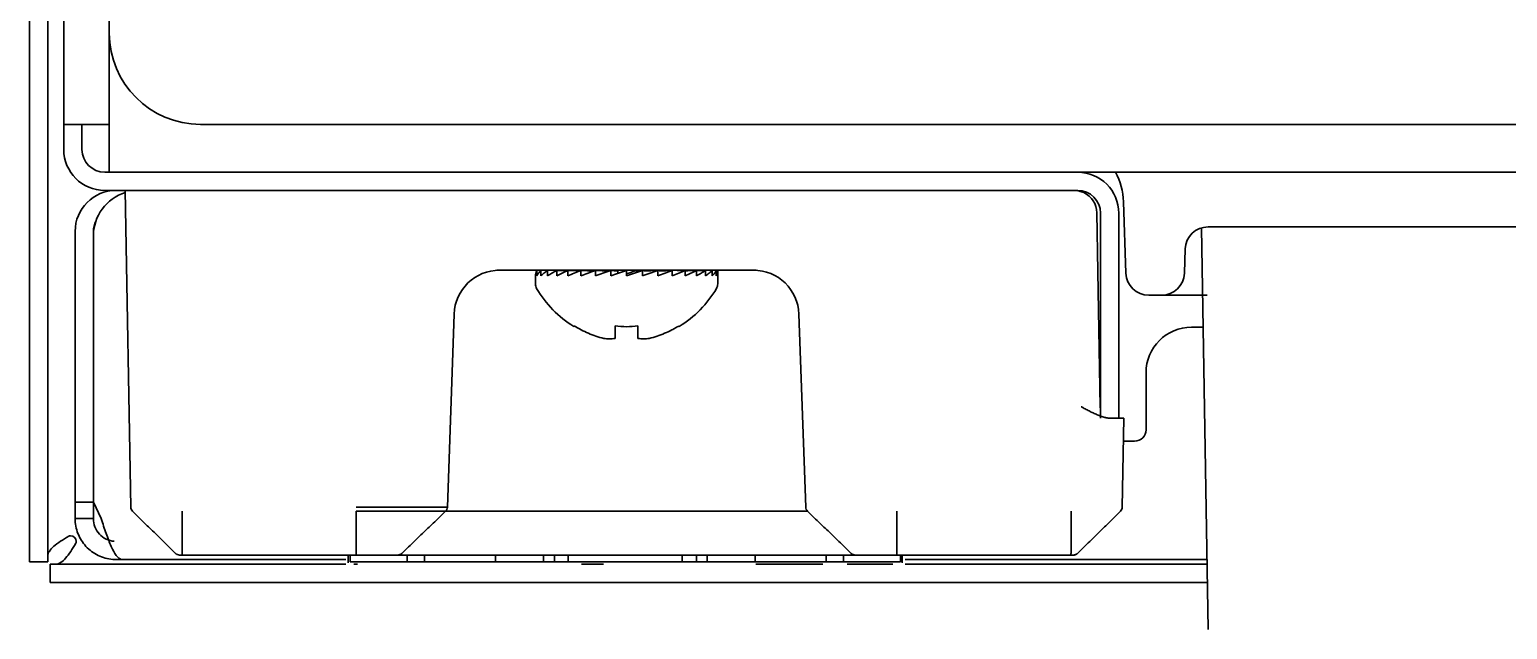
# Model space of a CAD drawing. Header units: inches. Extents: x 786 to 5755, y -850 to 3635.
# Drawn here: x 3394.2 to 3459.1, y 2462.9 to 2489.2 of the extents above; entities that cross this region are included whole.
import ezdxf

# ---------------------------------------------------------------- set-up
doc = ezdxf.new("R2010")
doc.units = ezdxf.units.IN
doc.layers.add('1', color=7, linetype='Continuous', true_color=0xffffff)

msp = doc.modelspace()

# ---------------------------------------------------------------- linework, layer by layer
at = {"layer": '1', "color": 7, "linetype": 'Continuous', "lineweight": 35}
for p, q in [((3395.74, 2485.051), (3395.74, 3463.901)), ((3397.74, 2576.56), (3397.74, 2484.751)), ((3397.74, 2489.051), (3397.74, 2575.052)), ((3394.24, 2541.01), (3394.24, 2467.851)), ((3395.04, 2539.283), (3395.04, 2467.851)), ((3395.74, 2483.951), (3395.74, 2485.051)), ((3397.54, 2485.051), (3395.74, 2485.051)), ((3396.54, 2483.951), (3396.54, 2485.051)), ((3397.74, 2485.051), (3397.54, 2485.051)), ((3460.74, 2485.051), (3401.74, 2485.051)), ((3397.74, 2484.751), (3397.74, 2482.951)), ((3397.54, 2482.951), (3397.74, 2482.951)), ((4253.74, 2482.951), (3397.74, 2482.951)), ((3397.54, 2482.151), (3440.24, 2482.151)), ((3398.682, 2468.253), (3398.44, 2482.151)), ((3442.356, 2478.516), (3442.247, 2481.656)), ((3441.082, 2481.168), (3441.127, 2478.595)), ((3441.24, 2481.151), (3441.24, 2474.151)), ((3442.04, 2481.151), (3442.04, 2474.151)), ((3396.24, 2468.478), (3396.24, 2480.351)), ((3397.04, 2468.478), (3397.04, 2480.351)), ((3445.666, 2480.506), (3445.973, 2462.888)), ((3525.66, 2480.551), (3445.96, 2480.551)), ((3397.042, 2468.478), (3397.042, 2480.151)), ((3444.961, 2479.586), (3444.924, 2478.516)), ((3426.133, 2478.651), (3414.747, 2478.651)), ((3416.44, 2478.401), (3416.44, 2478.051)), ((3416.501, 2478.401), (3416.501, 2478.634)), ((3416.681, 2478.401), (3416.681, 2478.634)), ((3416.976, 2478.401), (3416.976, 2478.634)), ((3417.376, 2478.401), (3417.376, 2478.634)), ((3417.869, 2478.401), (3417.869, 2478.634)), ((3418.206, 2478.63), (3418.206, 2478.651)), ((3418.24, 2478.629), (3418.24, 2478.651)), ((3418.273, 2478.629), (3418.273, 2478.651)), ((3418.341, 2478.628), (3418.341, 2478.651)), ((3418.373, 2478.627), (3418.373, 2478.651)), ((3418.44, 2478.401), (3418.44, 2478.634)), ((3418.505, 2478.633), (3418.505, 2478.651)), ((3418.535, 2478.633), (3418.535, 2478.651)), ((3418.729, 2478.629), (3418.729, 2478.651)), ((3418.755, 2478.629), (3418.755, 2478.651)), ((3419.004, 2478.624), (3419.004, 2478.651)), ((3419.026, 2478.624), (3419.026, 2478.651)), ((3419.072, 2478.401), (3419.072, 2478.634)), ((3419.323, 2478.628), (3419.323, 2478.651)), ((3419.34, 2478.627), (3419.34, 2478.651)), ((3419.676, 2478.618), (3419.676, 2478.651)), ((3419.745, 2478.401), (3419.745, 2478.634)), ((3420.052, 2478.618), (3420.052, 2478.651)), ((3420.058, 2478.501), (3420.058, 2478.651)), ((3420.44, 2478.401), (3420.44, 2478.634)), ((3420.828, 2478.618), (3420.828, 2478.651)), ((3421.134, 2478.401), (3421.134, 2478.634)), ((3421.204, 2478.618), (3421.204, 2478.651)), ((3421.557, 2478.628), (3421.557, 2478.651)), ((3421.808, 2478.401), (3421.808, 2478.634)), ((3421.876, 2478.624), (3421.876, 2478.651)), ((3422.151, 2478.629), (3422.151, 2478.651)), ((3422.374, 2478.633), (3422.374, 2478.651)), ((3422.44, 2478.401), (3422.44, 2478.634)), ((3422.539, 2478.628), (3422.539, 2478.651)), ((3422.64, 2478.629), (3422.64, 2478.651)), ((3422.674, 2478.63), (3422.674, 2478.651)), ((3423.011, 2478.401), (3423.011, 2478.634)), ((3423.504, 2478.401), (3423.504, 2478.634)), ((3423.904, 2478.401), (3423.904, 2478.634)), ((3424.199, 2478.401), (3424.199, 2478.634)), ((3424.379, 2478.401), (3424.379, 2478.634)), ((3424.44, 2478.401), (3424.44, 2478.634)), ((3424.44, 2478.051), (3424.44, 2478.401)), ((3441.127, 2478.595), (3441.231, 2472.642)), ((3443.924, 2477.551), (3443.356, 2477.551)), ((3445.923, 2477.551), (3443.924, 2477.551)), ((3412.872, 2476.721), (3412.577, 2468.251)), ((3428.303, 2468.251), (3428.007, 2476.721)), ((3418.14, 2476.173), (3418.14, 2476.206)), ((3422.74, 2476.206), (3422.74, 2476.173)), ((3445.742, 2476.151), (3445.24, 2476.151)), ((3441.24, 2472.151), (3441.24, 2474.151)), ((3442.04, 2474.151), (3442.04, 2472.151)), ((3443.24, 2474.151), (3443.24, 2471.651)), ((3441.24, 2472.558), (3441.231, 2472.642)), ((3442.265, 2472.151), (3441.712, 2472.151)), ((3442.265, 2472.151), (3442.197, 2468.253)), ((3442.74, 2471.151), (3442.248, 2471.151)), ((3397.04, 2468.478), (3396.24, 2468.478)), ((3396.24, 2467.751), (3396.24, 2468.478)), ((3397.04, 2467.751), (3397.04, 2468.478)), ((3397.042, 2468.478), (3397.381, 2467.751)), ((3428.379, 2468.079), (3412.5, 2468.079)), ((3394.24, 2465.851), (3394.24, 2467.851)), ((3395.04, 2467.851), (3395.04, 2465.851)), ((3408.573, 2466.151), (3400.934, 2466.151)), ((3408.229, 2466.151), (3408.229, 2465.813)), ((3408.313, 2465.851), (3408.313, 2466.151)), ((3430.477, 2466.151), (3410.402, 2466.151)), ((3410.813, 2465.851), (3410.813, 2466.151)), ((3411.58, 2465.851), (3411.58, 2466.151)), ((3414.693, 2465.851), (3414.693, 2466.151)), ((3416.802, 2465.851), (3416.802, 2466.151)), ((3417.272, 2465.851), (3417.272, 2466.151)), ((3417.884, 2465.851), (3417.884, 2466.151)), ((3422.883, 2465.851), (3422.883, 2466.151)), ((3423.508, 2465.851), (3423.508, 2466.151)), ((3423.978, 2465.851), (3423.978, 2466.151)), ((3426.087, 2465.851), (3426.087, 2466.151)), ((3429.198, 2465.851), (3429.198, 2466.151)), ((3429.967, 2465.851), (3429.967, 2466.151)), ((3432.307, 2466.223), (3432.307, 2466.151)), ((3439.936, 2466.151), (3432.307, 2466.151)), ((3432.467, 2465.851), (3432.467, 2466.151)), ((3432.543, 2465.813), (3432.543, 2466.151)), ((3439.936, 2466.222), (3439.936, 2466.151)), ((3395.04, 2465.851), (3394.24, 2465.851)), ((3395.14, 2465.751), (3397.14, 2465.751)), ((3395.14, 2464.951), (3395.14, 2465.751)), ((3397.14, 2465.751), (3408.123, 2465.751)), ((3398.04, 2465.951), (3398.29, 2465.951)), ((3398.29, 2465.951), (3398.266, 2465.957)), ((3408.121, 2465.951), (3398.29, 2465.951)), ((3408.471, 2465.751), (3408.632, 2465.751)), ((3418.463, 2465.751), (3419.427, 2465.751)), ((3426.111, 2465.751), (3429.057, 2465.751)), ((3430.129, 2465.751), (3432.124, 2465.751)), ((3445.924, 2465.951), (3432.673, 2465.951)), ((3432.673, 2465.751), (3445.933, 2465.751)), ((3397.14, 2464.951), (3395.14, 2464.951)), ((3397.14, 2464.951), (3445.947, 2464.951))]:
    msp.add_line(p, q, dxfattribs=at)
for centre, radius, start, end in [((3401.74, 2489.051), 4, 180, 270), ((3397.54, 2483.951), 1.8, 180, 270), ((3397.54, 2483.951), 1, 180, 270), ((3440.24, 2481.151), 1.8, 0, 90), ((3439.248, 2481.551), 3, 2, 27.81838), ((3398.04, 2480.351), 1.8, 90, 180), ((3399.042, 2480.151), 2, 107.46984, 180), ((3440.24, 2481.151), 1, 0, 90), ((3440.083, 2481.151), 1, 1, 64.69899), ((3398.04, 2480.351), 1, 151.87922, 180), ((3445.96, 2479.551), 1, 90, 178), ((3414.871, 2476.651), 2, 90, 178), ((3426.008, 2476.651), 2, 2, 90), ((3443.356, 2478.551), 1, 182, 270), ((3443.924, 2478.551), 1, 270, 358), ((3416.84, 2478.051), 0.4, 180, 210.30118), ((3420.639, 2480.271), 4.8, 210.30118, 238.41865), ((3420.241, 2480.271), 4.8, 301.58373, 329.69882), ((3424.04, 2478.051), 0.4, 329.69882, 0), ((3420.44, 2479.953), 3.78, 262.39595, 269.99653), ((3420.44, 2479.953), 3.78, 270.00345, 277.60407), ((3445.24, 2474.151), 2, 90, 180), ((3442.74, 2471.651), 0.5, 270, 0), ((3396.04, 2466.751), 0.25, 0, 90)]:
    msp.add_arc(centre, radius, start, end, dxfattribs=at)
for centre, major_axis, ratio, start_param, end_param in [((3440.04, 2480.951), (1.2, -0.008), 0.999974, 1.556314, 1.577146), ((3463.56, 2448.899), (152.847, -10.944), 0.181225, 1.887325, 1.890706), ((3456.602, 2448.915), (128.204, -11.093), 0.215461, 1.892438, 1.896296), ((3448.578, 2448.905), (99.71, -11.456), 0.275645, 1.903434, 1.90936), ((3439.688, 2448.904), (68.059, -12.588), 0.396513, 1.941645, 1.950916), ((3430.208, 2448.916), (31.695, -20.902), 0.668622, 2.283675, 2.292949), ((3429.398, 2452.15), (-28.837, -4.995), 0.949656, 4.846977, 4.860829), ((3410.669, 2448.911), (-31.697, -20.908), 0.66863, 3.990124, 3.999397), ((3401.193, 2448.907), (-68.055, -12.587), 0.396499, 4.33229, 4.341562), ((3392.303, 2448.907), (-99.707, -11.455), 0.27564, 4.373834, 4.37976), ((3384.275, 2448.912), (-128.211, -11.094), 0.215469, 4.386875, 4.389632), ((3377.321, 2448.9), (-152.843, -10.943), 0.181222, 4.392486, 4.395868), ((3371.703, 2448.905), (-172.78, -10.86), 0.160465, 4.395399, 4.397826)]:
    msp.add_ellipse(centre, major_axis=major_axis, ratio=ratio, start_param=start_param, end_param=end_param, dxfattribs=at)
for points, knots in [([(3440.065, 2482.151), (3440.105, 2482.15), (3440.144, 2482.147), (3440.221, 2482.138), (3440.26, 2482.131), (3440.316, 2482.119), (3440.335, 2482.114), (3440.371, 2482.104), (3440.39, 2482.099), (3440.443, 2482.082), (3440.477, 2482.069), (3440.51, 2482.055)], [0, 0, 0, 0, 0.25, 0.25, 0.5, 0.5, 0.625, 0.625, 0.75, 0.75, 1, 1, 1, 1]), ([(3418.14, 2476.206), (3418.343, 2476.081), (3418.553, 2475.974), (3418.877, 2475.836), (3418.987, 2475.794), (3419.211, 2475.718), (3419.325, 2475.685), (3419.44, 2475.655)], [0, 0, 0, 0, 0.5, 0.5, 0.75, 0.75, 1, 1, 1, 1]), ([(3419.94, 2475.655), (3419.94, 2475.684), (3419.94, 2475.718), (3419.94, 2475.793), (3419.94, 2475.835), (3419.94, 2475.927), (3419.94, 2475.977), (3419.94, 2476.059), (3419.94, 2476.087), (3419.94, 2476.145), (3419.94, 2476.175), (3419.94, 2476.206)], [0, 0, 0, 0, 0.25, 0.25, 0.5, 0.5, 0.75, 0.75, 0.875, 0.875, 1, 1, 1, 1]), ([(3420.94, 2476.206), (3420.94, 2476.081), (3420.94, 2475.974), (3420.94, 2475.836), (3420.94, 2475.794), (3420.94, 2475.718), (3420.94, 2475.685), (3420.94, 2475.655)], [0, 0, 0, 0, 0.5, 0.5, 0.75, 0.75, 1, 1, 1, 1]), ([(3421.44, 2475.655), (3421.555, 2475.684), (3421.668, 2475.718), (3421.891, 2475.793), (3422.001, 2475.835), (3422.218, 2475.927), (3422.325, 2475.977), (3422.483, 2476.059), (3422.535, 2476.087), (3422.638, 2476.145), (3422.689, 2476.175), (3422.74, 2476.206)], [0, 0, 0, 0, 0.25, 0.25, 0.5, 0.5, 0.75, 0.75, 0.875, 0.875, 1, 1, 1, 1]), ([(3441.712, 2472.151), (3441.667, 2472.151), (3441.62, 2472.155), (3441.522, 2472.17), (3441.471, 2472.18), (3441.406, 2472.198), (3441.392, 2472.201), (3441.366, 2472.209), (3441.352, 2472.213), (3441.312, 2472.226), (3441.285, 2472.235), (3441.203, 2472.264), (3441.148, 2472.286), (3441.036, 2472.333), (3440.98, 2472.359), (3440.894, 2472.4), (3440.865, 2472.414), (3440.808, 2472.443), (3440.778, 2472.458), (3440.691, 2472.503), (3440.632, 2472.534), (3440.544, 2472.581), (3440.5, 2472.605), (3440.455, 2472.629), (3440.425, 2472.645), (3440.41, 2472.653), (3440.395, 2472.661)], [0, 0, 0, 0, 0.125, 0.125, 0.25, 0.25, 0.28125, 0.28125, 0.3125, 0.3125, 0.375, 0.375, 0.5, 0.5, 0.625, 0.625, 0.6875, 0.6875, 0.75, 0.75, 0.875, 0.875, 0.9375, 0.96875, 0.96875, 1, 1, 1, 1]), ([(3398.682, 2468.253), (3398.683, 2468.22), (3398.69, 2468.188), (3398.715, 2468.129), (3398.734, 2468.102), (3398.757, 2468.079)], [0, 0, 0, 0, 0.5, 0.5, 1, 1, 1, 1]), ([(3412.5, 2468.079), (3412.5, 2468.08), (3412.499, 2468.08), (3412.493, 2468.08), (3412.488, 2468.08), (3412.478, 2468.08), (3412.475, 2468.08), (3412.467, 2468.08), (3412.463, 2468.079), (3412.453, 2468.079), (3412.448, 2468.079), (3412.437, 2468.079), (3412.432, 2468.08), (3412.419, 2468.08), (3412.413, 2468.079), (3412.399, 2468.079), (3412.391, 2468.079), (3412.368, 2468.079), (3412.351, 2468.079), (3412.323, 2468.08), (3412.314, 2468.08), (3412.294, 2468.08), (3412.283, 2468.08), (3412.251, 2468.08), (3412.228, 2468.08), (3412.178, 2468.08), (3412.152, 2468.079), (3412.111, 2468.08), (3412.097, 2468.08), (3412.075, 2468.079), (3412.067, 2468.079), (3412.058, 2468.08), (3412.056, 2468.08), (3412.053, 2468.08), (3412.051, 2468.079), (3412.045, 2468.079), (3412.041, 2468.079), (3412.03, 2468.08), (3412.022, 2468.08), (3412.007, 2468.08), (3411.999, 2468.08), (3411.975, 2468.08), (3411.959, 2468.08), (3411.925, 2468.08), (3411.908, 2468.08), (3411.874, 2468.08), (3411.856, 2468.08), (3411.82, 2468.08), (3411.802, 2468.08), (3411.765, 2468.079), (3411.746, 2468.079), (3411.688, 2468.079), (3411.649, 2468.078), (3411.567, 2468.078), (3411.525, 2468.078), (3411.438, 2468.079), (3411.393, 2468.079), (3411.325, 2468.08), (3411.302, 2468.08), (3411.255, 2468.08), (3411.231, 2468.08), (3411.183, 2468.08), (3411.159, 2468.08), (3411.11, 2468.08), (3411.085, 2468.08), (3411.036, 2468.079), (3411.011, 2468.079), (3410.96, 2468.079), (3410.935, 2468.079), (3410.858, 2468.079), (3410.805, 2468.079), (3410.726, 2468.079), (3410.699, 2468.079), (3410.645, 2468.08), (3410.618, 2468.08), (3410.536, 2468.08), (3410.481, 2468.08), (3410.312, 2468.08), (3410.196, 2468.079), (3410.046, 2468.079), (3410.016, 2468.079), (3409.956, 2468.079), (3409.926, 2468.079), (3409.835, 2468.079), (3409.775, 2468.079), (3409.652, 2468.079), (3409.59, 2468.079), (3409.497, 2468.079), (3409.466, 2468.079), (3409.404, 2468.079), (3409.373, 2468.079), (3409.278, 2468.079), (3409.215, 2468.079), (3409.088, 2468.079), (3409.024, 2468.079), (3408.831, 2468.079), (3408.702, 2468.079), (3408.573, 2468.079)], [0, 0, 0, 0, 0.029864, 0.029864, 0.061159, 0.061159, 0.076806, 0.076806, 0.092454, 0.092454, 0.108101, 0.108101, 0.123748, 0.123748, 0.139396, 0.139396, 0.155043, 0.155043, 0.186338, 0.186338, 0.201985, 0.201985, 0.217633, 0.217633, 0.248927, 0.248927, 0.280222, 0.280222, 0.295869, 0.295869, 0.303693, 0.303693, 0.305649, 0.305649, 0.307605, 0.307605, 0.311517, 0.311517, 0.31934, 0.31934, 0.327164, 0.327164, 0.342811, 0.342811, 0.358459, 0.358459, 0.374106, 0.374106, 0.389753, 0.389753, 0.405401, 0.405401, 0.436695, 0.436695, 0.46799, 0.46799, 0.499285, 0.499285, 0.514932, 0.514932, 0.53058, 0.53058, 0.546227, 0.546227, 0.561874, 0.561874, 0.577522, 0.577522, 0.593169, 0.593169, 0.624464, 0.624464, 0.640111, 0.640111, 0.655758, 0.655758, 0.687053, 0.687053, 0.749642, 0.749642, 0.76529, 0.76529, 0.780937, 0.780937, 0.812232, 0.812232, 0.843527, 0.843527, 0.859174, 0.859174, 0.874821, 0.874821, 0.906116, 0.906116, 0.937411, 0.937411, 1, 1, 1, 1]), ([(3408.577, 2468.253), (3408.643, 2468.253), (3408.708, 2468.253), (3408.84, 2468.252), (3408.905, 2468.252), (3409.037, 2468.252), (3409.102, 2468.252), (3409.231, 2468.252), (3409.295, 2468.252), (3409.423, 2468.252), (3409.487, 2468.252), (3409.613, 2468.252), (3409.676, 2468.252), (3409.801, 2468.252), (3409.863, 2468.252), (3409.956, 2468.252), (3409.986, 2468.252), (3410.048, 2468.251), (3410.078, 2468.251), (3410.23, 2468.251), (3410.348, 2468.252), (3410.521, 2468.251), (3410.577, 2468.251), (3410.661, 2468.251), (3410.688, 2468.251), (3410.743, 2468.251), (3410.77, 2468.251), (3410.852, 2468.251), (3410.905, 2468.25), (3410.983, 2468.25), (3411.009, 2468.25), (3411.061, 2468.251), (3411.086, 2468.251), (3411.137, 2468.251), (3411.162, 2468.251), (3411.212, 2468.251), (3411.237, 2468.251), (3411.285, 2468.251), (3411.31, 2468.251), (3411.357, 2468.25), (3411.381, 2468.25), (3411.451, 2468.25), (3411.496, 2468.25), (3411.584, 2468.249), (3411.627, 2468.249), (3411.711, 2468.249), (3411.751, 2468.249), (3411.81, 2468.25), (3411.829, 2468.25), (3411.867, 2468.25), (3411.885, 2468.25), (3411.922, 2468.25), (3411.94, 2468.25), (3411.975, 2468.25), (3411.992, 2468.25), (3412.026, 2468.25), (3412.043, 2468.25), (3412.067, 2468.25), (3412.075, 2468.25), (3412.091, 2468.25), (3412.099, 2468.25), (3412.11, 2468.25), (3412.114, 2468.25), (3412.122, 2468.25), (3412.126, 2468.25), (3412.137, 2468.25), (3412.144, 2468.25), (3412.167, 2468.25), (3412.181, 2468.25), (3412.223, 2468.25), (3412.25, 2468.25), (3412.287, 2468.25), (3412.3, 2468.25), (3412.323, 2468.25), (3412.335, 2468.25), (3412.356, 2468.25), (3412.367, 2468.25), (3412.387, 2468.25), (3412.397, 2468.25), (3412.425, 2468.25), (3412.443, 2468.25), (3412.466, 2468.25), (3412.474, 2468.25), (3412.488, 2468.25), (3412.494, 2468.25), (3412.507, 2468.25), (3412.513, 2468.25), (3412.524, 2468.25), (3412.529, 2468.25), (3412.538, 2468.25), (3412.543, 2468.25), (3412.551, 2468.25), (3412.554, 2468.25), (3412.564, 2468.251), (3412.569, 2468.251), (3412.575, 2468.251), (3412.577, 2468.251), (3412.577, 2468.251)], [0, 0, 0, 0, 0.031297, 0.031297, 0.062594, 0.062594, 0.093891, 0.093891, 0.125188, 0.125188, 0.156485, 0.156485, 0.187782, 0.187782, 0.219079, 0.219079, 0.234727, 0.234727, 0.250376, 0.250376, 0.31297, 0.31297, 0.344267, 0.344267, 0.359915, 0.359915, 0.375563, 0.375563, 0.40686, 0.40686, 0.422509, 0.422509, 0.438157, 0.438157, 0.453806, 0.453806, 0.469454, 0.469454, 0.485103, 0.485103, 0.500751, 0.500751, 0.532048, 0.532048, 0.563345, 0.563345, 0.594642, 0.594642, 0.610291, 0.610291, 0.625939, 0.625939, 0.641588, 0.641588, 0.657236, 0.657236, 0.672885, 0.672885, 0.680709, 0.680709, 0.688533, 0.688533, 0.692445, 0.692445, 0.696357, 0.696357, 0.704181, 0.704181, 0.71983, 0.71983, 0.751127, 0.751127, 0.766775, 0.766775, 0.782424, 0.782424, 0.798072, 0.798072, 0.813721, 0.813721, 0.845018, 0.845018, 0.860666, 0.860666, 0.876315, 0.876315, 0.891963, 0.891963, 0.907612, 0.907612, 0.92326, 0.92326, 0.938909, 0.938909, 0.970206, 0.970206, 1, 1, 1, 1]), ([(3412.577, 2468.251), (3412.576, 2468.219), (3412.568, 2468.187), (3412.542, 2468.128), (3412.523, 2468.102), (3412.5, 2468.079)], [0, 0, 0, 0, 0.5, 0.5, 1, 1, 1, 1]), ([(3428.379, 2468.079), (3428.356, 2468.102), (3428.338, 2468.128), (3428.311, 2468.187), (3428.304, 2468.219), (3428.303, 2468.251)], [0, 0, 0, 0, 0.5, 0.5, 1, 1, 1, 1]), ([(3442.197, 2468.253), (3442.197, 2468.22), (3442.19, 2468.188), (3442.164, 2468.129), (3442.146, 2468.102), (3442.123, 2468.079)], [0, 0, 0, 0, 0.5, 0.5, 1, 1, 1, 1]), ([(3397.891, 2465.957), (3397.78, 2465.966), (3397.669, 2465.986), (3397.454, 2466.045), (3397.349, 2466.085), (3397.149, 2466.183), (3397.053, 2466.241), (3396.874, 2466.375), (3396.791, 2466.45), (3396.64, 2466.614), (3396.572, 2466.703), (3396.454, 2466.892), (3396.404, 2466.993), (3396.322, 2467.201), (3396.292, 2467.308), (3396.25, 2467.528), (3396.24, 2467.639), (3396.24, 2467.751)], [0, 0, 0, 0, 0.125, 0.125, 0.25, 0.25, 0.375, 0.375, 0.5, 0.5, 0.625, 0.625, 0.75, 0.75, 0.875, 0.875, 1, 1, 1, 1]), ([(3397.957, 2466.754), (3397.834, 2466.765), (3397.712, 2466.798), (3397.489, 2466.907), (3397.388, 2466.982), (3397.22, 2467.165), (3397.153, 2467.272), (3397.063, 2467.503), (3397.04, 2467.627), (3397.04, 2467.751)], [0, 0, 0, 0, 0.25, 0.25, 0.5, 0.5, 0.75, 0.75, 1, 1, 1, 1]), ([(3398.266, 2465.957), (3398.193, 2465.976), (3398.119, 2466.036), (3397.971, 2466.232), (3397.898, 2466.368), (3397.75, 2466.696), (3397.676, 2466.889), (3397.529, 2467.305), (3397.455, 2467.528), (3397.381, 2467.751)], [0, 0, 0, 0, 0.25, 0.25, 0.5, 0.5, 0.75, 0.75, 1, 1, 1, 1]), ([(3395.957, 2466.977), (3395.834, 2466.904), (3395.712, 2466.83), (3395.489, 2466.682), (3395.388, 2466.609), (3395.22, 2466.461), (3395.153, 2466.387), (3395.063, 2466.24), (3395.04, 2466.166), (3395.04, 2466.092)], [0, 0, 0, 0, 0.25, 0.25, 0.5, 0.5, 0.75, 0.75, 1, 1, 1, 1]), ([(3395.381, 2465.751), (3395.455, 2465.751), (3395.529, 2465.774), (3395.676, 2465.864), (3395.75, 2465.931), (3395.898, 2466.099), (3395.971, 2466.2), (3396.119, 2466.423), (3396.193, 2466.545), (3396.266, 2466.668)], [0, 0, 0, 0, 0.25, 0.25, 0.5, 0.5, 0.75, 0.75, 1, 1, 1, 1]), ([(3400.646, 2466.223), (3400.652, 2466.217), (3400.658, 2466.212), (3400.671, 2466.202), (3400.678, 2466.197), (3400.698, 2466.184), (3400.713, 2466.176), (3400.758, 2466.158), (3400.79, 2466.151), (3400.821, 2466.151)], [0, 0, 0, 0, 0.125, 0.125, 0.25, 0.25, 0.5, 0.5, 1, 1, 1, 1]), ([(3400.934, 2466.151), (3400.928, 2466.151), (3400.921, 2466.151), (3400.912, 2466.151), (3400.909, 2466.151), (3400.902, 2466.151), (3400.899, 2466.151), (3400.891, 2466.151), (3400.885, 2466.151), (3400.874, 2466.151), (3400.869, 2466.151), (3400.862, 2466.151), (3400.859, 2466.151), (3400.855, 2466.151), (3400.853, 2466.151), (3400.846, 2466.151), (3400.843, 2466.151), (3400.838, 2466.151), (3400.836, 2466.151), (3400.833, 2466.151), (3400.831, 2466.151), (3400.828, 2466.151), (3400.826, 2466.151), (3400.824, 2466.151)], [0, 0, 0, 0, 0.125, 0.125, 0.1875, 0.1875, 0.25, 0.25, 0.375, 0.375, 0.5, 0.5, 0.5625, 0.5625, 0.625, 0.625, 0.75, 0.75, 0.8125, 0.8125, 0.875, 0.875, 1, 1, 1, 1]), ([(3400.934, 2466.223), (3400.934, 2466.2), (3400.934, 2466.182), (3400.934, 2466.157), (3400.934, 2466.151), (3400.935, 2466.151)], [0, 0, 0, 0, 0.5, 0.5, 1, 1, 1, 1]), ([(3408.576, 2466.223), (3408.576, 2466.2), (3408.575, 2466.182), (3408.573, 2466.157), (3408.571, 2466.151), (3408.57, 2466.151)], [0, 0, 0, 0, 0.5, 0.5, 1, 1, 1, 1]), ([(3410.402, 2466.151), (3410.401, 2466.151), (3410.397, 2466.151), (3410.389, 2466.151), (3410.387, 2466.151), (3410.383, 2466.151), (3410.381, 2466.151), (3410.376, 2466.151), (3410.374, 2466.151), (3410.368, 2466.151), (3410.365, 2466.151), (3410.359, 2466.151), (3410.356, 2466.151), (3410.349, 2466.151), (3410.345, 2466.151), (3410.334, 2466.151), (3410.326, 2466.151), (3410.308, 2466.151), (3410.298, 2466.151), (3410.278, 2466.151), (3410.267, 2466.151), (3410.243, 2466.151), (3410.231, 2466.151), (3410.205, 2466.151), (3410.191, 2466.151), (3410.17, 2466.151), (3410.163, 2466.151), (3410.148, 2466.151), (3410.14, 2466.151), (3410.117, 2466.151), (3410.101, 2466.151), (3410.076, 2466.151), (3410.067, 2466.151), (3410.05, 2466.151), (3410.041, 2466.151), (3410.014, 2466.151), (3409.996, 2466.151), (3409.958, 2466.151), (3409.938, 2466.151), (3409.898, 2466.151), (3409.877, 2466.151), (3409.835, 2466.151), (3409.813, 2466.151), (3409.768, 2466.151), (3409.746, 2466.151), (3409.712, 2466.151), (3409.7, 2466.151), (3409.677, 2466.151), (3409.665, 2466.151), (3409.629, 2466.151), (3409.605, 2466.151), (3409.532, 2466.151), (3409.481, 2466.151), (3409.377, 2466.151), (3409.324, 2466.151), (3409.241, 2466.151), (3409.213, 2466.151), (3409.157, 2466.151), (3409.129, 2466.151), (3409.072, 2466.151), (3409.043, 2466.151), (3408.986, 2466.151), (3408.957, 2466.151), (3408.87, 2466.151), (3408.812, 2466.151), (3408.693, 2466.151), (3408.634, 2466.151), (3408.573, 2466.151)], [0, 0, 0, 0, 0.0625, 0.0625, 0.078125, 0.078125, 0.09375, 0.09375, 0.109375, 0.109375, 0.125, 0.125, 0.140625, 0.140625, 0.15625, 0.15625, 0.1875, 0.1875, 0.21875, 0.21875, 0.25, 0.25, 0.28125, 0.28125, 0.3125, 0.3125, 0.328125, 0.328125, 0.34375, 0.34375, 0.375, 0.375, 0.390625, 0.390625, 0.40625, 0.40625, 0.4375, 0.4375, 0.46875, 0.46875, 0.5, 0.5, 0.53125, 0.53125, 0.5625, 0.5625, 0.578125, 0.578125, 0.59375, 0.59375, 0.625, 0.625, 0.6875, 0.6875, 0.75, 0.75, 0.78125, 0.78125, 0.8125, 0.8125, 0.84375, 0.84375, 0.875, 0.875, 0.9375, 0.9375, 1, 1, 1, 1]), ([(3410.576, 2466.221), (3410.553, 2466.199), (3410.526, 2466.181), (3410.466, 2466.157), (3410.434, 2466.151), (3410.402, 2466.151)], [0, 0, 0, 0, 0.5, 0.5, 1, 1, 1, 1]), ([(3430.477, 2466.151), (3430.445, 2466.151), (3430.413, 2466.157), (3430.354, 2466.181), (3430.327, 2466.199), (3430.304, 2466.221)], [0, 0, 0, 0, 0.5, 0.5, 1, 1, 1, 1]), ([(3432.312, 2466.151), (3432.252, 2466.151), (3432.192, 2466.151), (3432.102, 2466.151), (3432.072, 2466.151), (3432.013, 2466.151), (3431.983, 2466.151), (3431.924, 2466.151), (3431.895, 2466.151), (3431.837, 2466.151), (3431.808, 2466.151), (3431.723, 2466.151), (3431.667, 2466.151), (3431.558, 2466.151), (3431.504, 2466.151), (3431.425, 2466.151), (3431.399, 2466.151), (3431.347, 2466.151), (3431.322, 2466.151), (3431.248, 2466.151), (3431.2, 2466.151), (3431.132, 2466.151), (3431.11, 2466.151), (3431.066, 2466.151), (3431.044, 2466.151), (3431.002, 2466.151), (3430.982, 2466.151), (3430.942, 2466.151), (3430.922, 2466.151), (3430.865, 2466.151), (3430.794, 2466.151), (3430.732, 2466.151), (3430.675, 2466.151), (3430.649, 2466.151), (3430.614, 2466.151), (3430.603, 2466.151), (3430.582, 2466.151), (3430.572, 2466.151), (3430.546, 2466.151), (3430.53, 2466.151), (3430.506, 2466.151), (3430.496, 2466.151), (3430.482, 2466.151), (3430.478, 2466.151), (3430.477, 2466.151)], [0, 0, 0, 0, 0.0625, 0.0625, 0.09375, 0.09375, 0.125, 0.125, 0.15625, 0.15625, 0.1875, 0.1875, 0.25, 0.25, 0.3125, 0.3125, 0.34375, 0.34375, 0.375, 0.375, 0.4375, 0.4375, 0.46875, 0.46875, 0.5, 0.5, 0.53125, 0.53125, 0.5625, 0.5625, 0.625, 0.6875, 0.6875, 0.75, 0.75, 0.78125, 0.78125, 0.8125, 0.8125, 0.875, 0.875, 0.9375, 0.9375, 1, 1, 1, 1]), ([(3440.052, 2466.151), (3440.051, 2466.151), (3440.05, 2466.151), (3440.047, 2466.151), (3440.045, 2466.151), (3440.041, 2466.151), (3440.037, 2466.151), (3440.029, 2466.151), (3440.024, 2466.151), (3440.014, 2466.151), (3440.009, 2466.151), (3439.998, 2466.151), (3439.992, 2466.151), (3439.98, 2466.151), (3439.973, 2466.151), (3439.963, 2466.151), (3439.96, 2466.151), (3439.953, 2466.151), (3439.95, 2466.151), (3439.94, 2466.151), (3439.933, 2466.151), (3439.925, 2466.151)], [0, 0, 0, 0, 0.0625, 0.0625, 0.125, 0.125, 0.25, 0.25, 0.375, 0.375, 0.5, 0.5, 0.625, 0.625, 0.75, 0.75, 0.8125, 0.8125, 0.875, 0.875, 1, 1, 1, 1]), ([(3440.234, 2466.223), (3440.232, 2466.221), (3440.228, 2466.218), (3440.223, 2466.212), (3440.217, 2466.207), (3440.211, 2466.203), (3440.204, 2466.198), (3440.198, 2466.194), (3440.192, 2466.19), (3440.185, 2466.186), (3440.179, 2466.182), (3440.172, 2466.178), (3440.165, 2466.175), (3440.159, 2466.172), (3440.152, 2466.169), (3440.145, 2466.166), (3440.138, 2466.164), (3440.13, 2466.162), (3440.123, 2466.159), (3440.116, 2466.158), (3440.109, 2466.156), (3440.102, 2466.155), (3440.095, 2466.154), (3440.087, 2466.153), (3440.08, 2466.152), (3440.073, 2466.151), (3440.066, 2466.151), (3440.061, 2466.151), (3440.058, 2466.151)], [0, 0, 0, 0, 0.039695, 0.079291, 0.118787, 0.158184, 0.197481, 0.236679, 0.275778, 0.314778, 0.353679, 0.392482, 0.431186, 0.469791, 0.508298, 0.546707, 0.585017, 0.62323, 0.661345, 0.699362, 0.737282, 0.775104, 0.812829, 0.850457, 0.887988, 0.925422, 0.962759, 1, 1, 1, 1]), ([(3398.04, 2465.951), (3398.036, 2465.951), (3398.029, 2465.951), (3398.018, 2465.951), (3398.007, 2465.951), (3397.996, 2465.951), (3397.985, 2465.952), (3397.974, 2465.952), (3397.964, 2465.953), (3397.953, 2465.953), (3397.942, 2465.954), (3397.932, 2465.954), (3397.922, 2465.955), (3397.911, 2465.955), (3397.901, 2465.956), (3397.894, 2465.957), (3397.891, 2465.957)], [0, 0, 0, 0, 0.073473, 0.146486, 0.219075, 0.291275, 0.363122, 0.434652, 0.505902, 0.57691, 0.647713, 0.71835, 0.788858, 0.859277, 0.929644, 1, 1, 1, 1])]:
    msp.add_open_spline(points, degree=3, knots=knots, dxfattribs=at)
for points, degree in [([(3416.501, 2478.634), (3416.48, 2478.597), (3416.45, 2478.52), (3416.44, 2478.441), (3416.44, 2478.401)], 3), ([(3416.681, 2478.634), (3416.641, 2478.597), (3416.571, 2478.52), (3416.521, 2478.441), (3416.501, 2478.401)], 3), ([(3416.976, 2478.634), (3416.917, 2478.597), (3416.81, 2478.52), (3416.721, 2478.441), (3416.681, 2478.401)], 3), ([(3417.376, 2478.634), (3417.3, 2478.597), (3417.159, 2478.52), (3417.034, 2478.441), (3416.976, 2478.401)], 3), ([(3417.869, 2478.634), (3417.779, 2478.597), (3417.607, 2478.52), (3417.45, 2478.441), (3417.376, 2478.401)], 3), ([(3418.44, 2478.634), (3418.338, 2478.597), (3418.142, 2478.52), (3417.958, 2478.441), (3417.869, 2478.401)], 3), ([(3419.072, 2478.634), (3418.962, 2478.597), (3418.746, 2478.52), (3418.541, 2478.441), (3418.44, 2478.401)], 3), ([(3419.745, 2478.634), (3419.63, 2478.597), (3419.402, 2478.52), (3419.181, 2478.441), (3419.072, 2478.401)], 3), ([(3420.44, 2478.634), (3420.323, 2478.597), (3420.09, 2478.52), (3419.86, 2478.441), (3419.745, 2478.401)], 3), ([(3421.134, 2478.634), (3421.019, 2478.597), (3420.788, 2478.52), (3420.556, 2478.441), (3420.44, 2478.401)], 3), ([(3421.808, 2478.634), (3421.698, 2478.597), (3421.476, 2478.52), (3421.249, 2478.441), (3421.134, 2478.401)], 3), ([(3422.44, 2478.634), (3422.338, 2478.597), (3422.132, 2478.52), (3421.917, 2478.441), (3421.808, 2478.401)], 3), ([(3423.011, 2478.634), (3422.921, 2478.597), (3422.736, 2478.52), (3422.541, 2478.441), (3422.44, 2478.401)], 3), ([(3423.504, 2478.634), (3423.429, 2478.597), (3423.271, 2478.52), (3423.1, 2478.441), (3423.011, 2478.401)], 3), ([(3423.904, 2478.634), (3423.845, 2478.597), (3423.72, 2478.52), (3423.579, 2478.441), (3423.504, 2478.401)], 3), ([(3424.199, 2478.634), (3424.159, 2478.597), (3424.069, 2478.52), (3423.962, 2478.441), (3423.904, 2478.401)], 3), ([(3424.379, 2478.634), (3424.359, 2478.597), (3424.308, 2478.52), (3424.238, 2478.441), (3424.199, 2478.401)], 3), ([(3424.44, 2478.634), (3424.44, 2478.597), (3424.43, 2478.52), (3424.399, 2478.441), (3424.379, 2478.401)], 3), ([(3419.44, 2475.655), (3419.48, 2475.65), (3419.562, 2475.642), (3419.688, 2475.638), (3419.815, 2475.642), (3419.898, 2475.65), (3419.94, 2475.655)], 3), ([(3420.94, 2475.655), (3420.981, 2475.65), (3421.065, 2475.642), (3421.193, 2475.638), (3421.319, 2475.642), (3421.4, 2475.65), (3421.44, 2475.655)], 3), ([(3400.646, 2466.223), (3398.757, 2468.079)], 1), ([(3400.934, 2468.079), (3400.934, 2466.223)], 1), ([(3408.573, 2468.079), (3408.573, 2466.223)], 1), ([(3412.5, 2468.079), (3410.576, 2466.221)], 1), ([(3428.379, 2468.079), (3430.304, 2466.221)], 1), ([(3432.307, 2468.079), (3432.307, 2466.223)], 1), ([(3439.946, 2468.079), (3439.946, 2466.223)], 1), ([(3442.123, 2468.079), (3440.234, 2466.223)], 1), ([(3397.041, 2467.751), (3396.239, 2467.751)], 1), ([(3396.04, 2467.001), (3396.011, 2467.001), (3395.983, 2466.993), (3395.957, 2466.977)], 3), ([(3396.266, 2466.668), (3396.282, 2466.694), (3396.29, 2466.722), (3396.29, 2466.751)], 3), ([(3440.217, 2466.223), (3440.173, 2466.177), (3440.113, 2466.151), (3440.052, 2466.151)], 3), ([(3410.813, 2465.851), (3409.98, 2465.851), (3409.146, 2465.851), (3408.313, 2465.851)], 3), ([(3411.58, 2465.851), (3411.289, 2465.851), (3410.962, 2465.851), (3410.813, 2465.851)], 3), ([(3414.693, 2465.851), (3414.687, 2465.851), (3411.586, 2465.851), (3411.58, 2465.851)], 3), ([(3416.802, 2465.851), (3416.047, 2465.851), (3415.337, 2465.851), (3414.693, 2465.851)], 3), ([(3417.272, 2465.851), (3417.115, 2465.851), (3416.959, 2465.851), (3416.802, 2465.851)], 3), ([(3417.884, 2465.851), (3417.573, 2465.851), (3417.309, 2465.851), (3417.272, 2465.851)], 3), ([(3422.883, 2465.851), (3421.217, 2465.851), (3419.55, 2465.851), (3417.884, 2465.851)], 3), ([(3423.508, 2465.851), (3423.457, 2465.851), (3423.194, 2465.851), (3422.883, 2465.851)], 3), ([(3423.978, 2465.851), (3423.977, 2465.851), (3423.509, 2465.851), (3423.508, 2465.851)], 3), ([(3426.087, 2465.851), (3425.441, 2465.851), (3424.732, 2465.851), (3423.978, 2465.851)], 3), ([(3429.198, 2465.851), (3428.161, 2465.851), (3427.124, 2465.851), (3426.087, 2465.851)], 3), ([(3429.967, 2465.851), (3429.814, 2465.851), (3429.489, 2465.851), (3429.198, 2465.851)], 3), ([(3432.467, 2465.851), (3431.634, 2465.851), (3430.8, 2465.851), (3429.967, 2465.851)], 3)]:
    msp.add_open_spline(points, degree=degree, dxfattribs=at)

doc.saveas('drawing.dxf')
